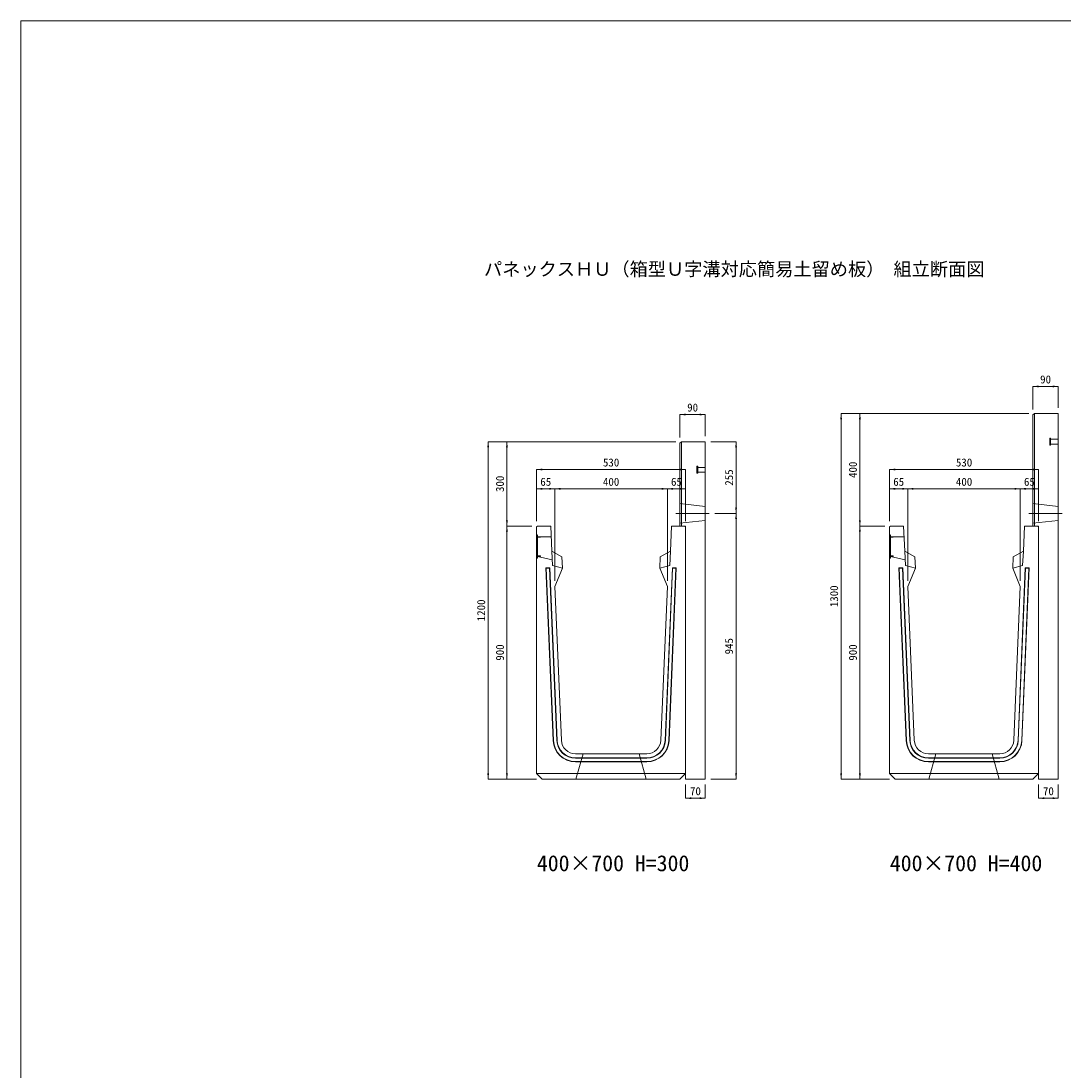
# Model space of a CAD drawing. Units: millimetres at full size. Extents: x -7442 to 51876, y 9625 to 40052.
# Drawn here: x 20252 to 23959, y 25790 to 29522 of the extents above; entities that cross this region are included whole.
import ezdxf
from ezdxf.enums import TextEntityAlignment as Align

# ---------------------------------------------------------------- set-up
doc = ezdxf.new("R2010")
doc.units = ezdxf.units.MM
doc.header["$LTSCALE"] = 16
for name, pattern in [('DASHED', [7.5, 6, -1.5]), ('USER1', [13.5, 7.5, -6]), ('USER2', [285.75, 190.5, -31.75, 31.75, -31.75])]:
    doc.linetypes.add(name, pattern=pattern)
doc.layers.add('0_2', color=7, linetype='Continuous')
doc.layers.add('_0-0_0', color=7, linetype='Continuous')
for name, color, linetype, lineweight in [('HOLE', 7, 'DASHED', 9), ('KIJUN', 5, 'Continuous', 9), ('WWAY', 5, 'Continuous', 9), ('寸法線', 7, 'Continuous', 9), ('本体', 2, 'Continuous', 13), ('補助線', 8, 'Continuous', 9), ('ｲﾝｻｰﾄ', 3, 'USER1', 9)]:
    doc.layers.add(name, color=color, linetype=linetype, lineweight=lineweight)
doc.styles.add('ＭＳ ゴシック', font='')
doc.styles.get('ＭＳ ゴシック').set_extended_font_data('MS Gothic')

# ---------------------------------------------------------------- blocks, each defined once
blk = doc.blocks.new('filled_arrow')
at = {"color": 0, "linetype": 'Continuous', "lineweight": -2}
blk.add_solid([(7.5, 1.25), (0, 0), (7.5, -1.25)], dxfattribs=at)

msp = doc.modelspace()

# ---------------------------------------------------------------- linework, layer by layer
at = {"layer": 'HOLE'}
for points in [[(22251.68, 26915.37), (22451.68, 26915.37), (22476.68, 26825.37), (22226.68, 26825.37)], [(23507.42, 26915.37), (23707.42, 26915.37), (23732.42, 26825.37), (23482.42, 26825.37)]]:
    msp.add_lwpolyline(points, close=True, dxfattribs=at)
at = {"layer": 'KIJUN'}
for p, q in [((22119.89, 27576.37), (22120.93, 27575.37)), ((22132.94, 27575.37), (22133.9, 27576.37)), ((22583.48, 27576.37), (22557.67, 26962.05)), ((22570.43, 27575.37), (22569.47, 27576.37)), ((22583.48, 27576.37), (22582.44, 27575.37)), ((23375.62, 27576.37), (23376.67, 27575.37)), ((23388.68, 27575.37), (23389.64, 27576.37)), ((23839.22, 27576.37), (23813.41, 26962.05)), ((23826.17, 27575.37), (23825.21, 27576.37)), ((23839.22, 27576.37), (23838.18, 27575.37)), ((22120.93, 27575.37), (22146.7, 26962.09)), ((23376.67, 27575.37), (23402.44, 26962.09)), ((22224.63, 26900.37), (22478.74, 26900.37)), ((22478.74, 26899.37), (22224.63, 26899.37)), ((22224.63, 26887.37), (22478.74, 26887.37)), ((22478.74, 26886.37), (22224.63, 26886.37)), ((23480.37, 26900.37), (23734.48, 26900.37)), ((23734.48, 26899.37), (23480.37, 26899.37)), ((23480.37, 26887.37), (23734.48, 26887.37)), ((23734.48, 26886.37), (23480.37, 26886.37))]:
    msp.add_line(p, q, dxfattribs=at)
at = {"layer": 'KIJUN', "color": 7, "lineweight": 13}
for p, q in [((22551.68, 27510.37), (22528.7, 26963.27)), ((23807.42, 27510.37), (23784.44, 26963.27)), ((22478.74, 26915.37), (22224.63, 26915.37)), ((23734.48, 26915.37), (23480.37, 26915.37))]:
    msp.add_line(p, q, dxfattribs=at)
at = {"layer": 'KIJUN', "color": 7}
for p, q in [((22086.68, 26845.37), (22616.68, 26845.37)), ((23342.42, 26845.37), (23872.42, 26845.37))]:
    msp.add_line(p, q, dxfattribs=at)
at = {"layer": 'KIJUN', "color": 7, "lineweight": 13}
for points in [[(22174.67, 26963.27), (22151.68, 27510.37), (22178.68, 27575.37), (22176.68, 27615.37), (22140.68, 27635.37), (22136.68, 27725.37), (22089.68, 27725.37), (22086.68, 27722.37), (22086.68, 26845.37), (22106.68, 26825.37), (22596.68, 26825.37), (22616.68, 26845.37), (22616.68, 27722.37), (22613.68, 27725.37), (22566.68, 27725.37), (22562.68, 27635.37), (22526.68, 27615.37), (22524.68, 27575.37), (22551.68, 27510.37)], [(23430.41, 26963.27), (23407.42, 27510.37), (23434.42, 27575.37), (23432.42, 27615.37), (23396.42, 27635.37), (23392.42, 27725.37), (23345.42, 27725.37), (23342.42, 27722.37), (23342.42, 26845.37), (23362.42, 26825.37), (23852.42, 26825.37), (23872.42, 26845.37), (23872.42, 27722.37), (23869.42, 27725.37), (23822.42, 27725.37), (23818.42, 27635.37), (23782.42, 27615.37), (23780.42, 27575.37), (23807.42, 27510.37)]]:
    msp.add_lwpolyline(points, dxfattribs=at)
at = {"layer": 'KIJUN', "color": 7, "linetype": 'DASHED', "lineweight": 13}
for points in [[(22178.68, 27575.37), (22143.35, 27585.37), (22140.68, 27635.37)], [(22524.68, 27575.37), (22560.02, 27585.37), (22562.68, 27635.37)], [(23434.42, 27575.37), (23399.09, 27585.37), (23396.42, 27635.37)], [(23780.42, 27575.37), (23815.76, 27585.37), (23818.42, 27635.37)]]:
    msp.add_lwpolyline(points, dxfattribs=at)
at = {"layer": 'KIJUN'}
for points in [[(22145.7, 26962.05), (22119.89, 27576.37), (22133.9, 27576.37), (22159.68, 26962.64)], [(22543.68, 26962.64), (22569.47, 27576.37), (22583.48, 27576.37)], [(23401.44, 26962.05), (23375.62, 27576.37), (23389.64, 27576.37), (23415.42, 26962.64)], [(23799.42, 26962.64), (23825.21, 27576.37), (23839.22, 27576.37)], [(22158.69, 26962.6), (22132.94, 27575.37), (22120.93, 27575.37)], [(22556.67, 26962.09), (22582.44, 27575.37), (22570.43, 27575.37), (22544.68, 26962.6)], [(23414.42, 26962.6), (23388.68, 27575.37), (23376.67, 27575.37)], [(23812.41, 26962.09), (23838.18, 27575.37), (23826.17, 27575.37), (23800.42, 26962.6)]]:
    msp.add_lwpolyline(points, dxfattribs=at)
for centre, radius, start, end in [((22224.63, 26965.37), 79, 182.40597, 270), ((22224.63, 26965.37), 78, 182.40597, 270), ((22224.63, 26965.37), 66, 182.40597, 270), ((22224.63, 26965.37), 65, 182.40597, 270), ((22478.74, 26965.37), 65, 270, 357.59403), ((22478.74, 26965.37), 66, 270, 357.59403), ((22478.74, 26965.37), 78, 270, 357.59403), ((22478.74, 26965.37), 79, 270, 357.59403), ((23480.37, 26965.37), 79, 182.40597, 270), ((23480.37, 26965.37), 78, 182.40597, 270), ((23480.37, 26965.37), 66, 182.40597, 270), ((23480.37, 26965.37), 65, 182.40597, 270), ((23734.48, 26965.37), 65, 270, 357.59403), ((23734.48, 26965.37), 66, 270, 357.59403), ((23734.48, 26965.37), 78, 270, 357.59403), ((23734.48, 26965.37), 79, 270, 357.59403)]:
    msp.add_arc(centre, radius, start, end, dxfattribs=at)
at = {"layer": 'KIJUN', "color": 7, "lineweight": 13}
for centre, start, end in [((22224.63, 26965.37), 182.40597, 270), ((22478.74, 26965.37), 270, 357.59403), ((23480.37, 26965.37), 182.40597, 270), ((23734.48, 26965.37), 270, 357.59403)]:
    msp.add_arc(centre, 50, start, end, dxfattribs=at)
at = {"layer": 'WWAY', "color": 7, "linetype": 'DASHED', "lineweight": 13}
for points in [[(22086.68, 27695.37), (22089.88, 27693.37), (22089.88, 27611.37), (22086.68, 27609.37)], [(22138.37, 27687.37), (22089.88, 27687.37), (22089.88, 27693.37), (22086.68, 27695.37)], [(23342.42, 27695.37), (23345.62, 27693.37), (23345.62, 27611.37), (23342.42, 27609.37)], [(23394.11, 27687.37), (23345.62, 27687.37), (23345.62, 27693.37), (23342.42, 27695.37)], [(22086.68, 27609.37), (22089.88, 27611.37), (22089.88, 27617.37), (22142.28, 27605.37)], [(23342.42, 27609.37), (23345.62, 27611.37), (23345.62, 27617.37), (23398.02, 27605.37)]]:
    msp.add_lwpolyline(points, dxfattribs=at)
at = {"layer": 'WWAY'}
for points in [[(22087.88, 27692.37), (22089.88, 27692.37), (22089.88, 27612.37), (22087.88, 27612.37)], [(23343.62, 27692.37), (23345.62, 27692.37), (23345.62, 27612.37), (23343.62, 27612.37)], [(22089.88, 27687.37), (22099.88, 27687.37), (22099.88, 27685.37), (22089.88, 27685.37)], [(23345.62, 27687.37), (23355.62, 27687.37), (23355.62, 27685.37), (23345.62, 27685.37)], [(22089.88, 27619.37), (22099.88, 27619.37), (22099.88, 27617.37), (22089.88, 27617.37)], [(23345.62, 27619.37), (23355.62, 27619.37), (23355.62, 27617.37), (23345.62, 27617.37)]]:
    msp.add_lwpolyline(points, close=True, dxfattribs=at)
at = {"layer": '寸法線'}
for p, q in [((23852.42, 28221.81), (23942.42, 28221.81)), ((23852.42, 28140.37), (23852.42, 28221.81)), ((23942.42, 28145.37), (23942.42, 28221.81)), ((22596.68, 28121.81), (22686.69, 28121.81)), ((22596.68, 28040.37), (22596.68, 28121.81)), ((22686.69, 28045.37), (22686.69, 28121.81)), ((23169.95, 26825.37), (23169.95, 28125.37)), ((23837.42, 28125.37), (23169.95, 28125.37)), ((23236.84, 27725.37), (23236.84, 28125.37)), ((23837.42, 28125.37), (23236.84, 28125.37)), ((21914.21, 26825.37), (21914.21, 28025.37)), ((22581.68, 28025.37), (21914.21, 28025.37)), ((21981.1, 27725.37), (21981.1, 28025.37)), ((22581.68, 28025.37), (21981.1, 28025.37)), ((22706.69, 28025.37), (22796.12, 28025.37)), ((22796.12, 27770.37), (22796.12, 28025.37)), ((22086.68, 27926.37), (22616.68, 27926.37)), ((22086.68, 27742.37), (22086.68, 27926.37)), ((22616.68, 27742.37), (22616.68, 27926.37)), ((23342.42, 27926.37), (23872.42, 27926.37)), ((23342.42, 27742.37), (23342.42, 27926.37)), ((23872.42, 27742.37), (23872.42, 27926.37)), ((22086.68, 27857.7), (22151.68, 27857.7)), ((22086.68, 27742.37), (22086.68, 27857.7)), ((22151.68, 27857.7), (22551.68, 27857.7)), ((22151.68, 27530.37), (22151.68, 27857.7)), ((22151.68, 27530.37), (22151.68, 27857.7)), ((22551.68, 27530.37), (22551.68, 27857.7)), ((22551.68, 27857.7), (22616.68, 27857.7)), ((22551.68, 27530.37), (22551.68, 27857.7)), ((22616.68, 27742.37), (22616.68, 27857.7)), ((23342.42, 27857.7), (23407.42, 27857.7)), ((23342.42, 27742.37), (23342.42, 27857.7)), ((23407.42, 27857.7), (23807.42, 27857.7)), ((23407.42, 27530.37), (23407.42, 27857.7)), ((23407.42, 27530.37), (23407.42, 27857.7)), ((23807.42, 27530.37), (23807.42, 27857.7)), ((23807.42, 27857.7), (23872.42, 27857.7)), ((23807.42, 27530.37), (23807.42, 27857.7)), ((23872.42, 27742.37), (23872.42, 27857.7)), ((22720.78, 27770.37), (22796.12, 27770.37)), ((22720.78, 27770.37), (22796.12, 27770.37)), ((22796.12, 26825.37), (22796.12, 27770.37)), ((21981.1, 26825.37), (21981.1, 27725.37)), ((22069.68, 27725.37), (21981.1, 27725.37)), ((22069.68, 27725.37), (21981.1, 27725.37)), ((23236.84, 26825.37), (23236.84, 27725.37)), ((23325.42, 27725.37), (23236.84, 27725.37)), ((23325.42, 27725.37), (23236.84, 27725.37)), ((22086.68, 26825.37), (21914.21, 26825.37)), ((22086.68, 26825.37), (21981.1, 26825.37)), ((22616.68, 26805.37), (22616.68, 26757.1)), ((22686.69, 26805.37), (22686.69, 26757.1)), ((22706.69, 26825.37), (22796.12, 26825.37)), ((23342.42, 26825.37), (23169.95, 26825.37)), ((23342.42, 26825.37), (23236.84, 26825.37)), ((23872.42, 26805.37), (23872.42, 26757.1)), ((23942.42, 26805.37), (23942.42, 26757.1)), ((22616.68, 26757.1), (22686.69, 26757.1)), ((23872.42, 26757.1), (23942.42, 26757.1))]:
    msp.add_line(p, q, dxfattribs=at)
at = {"layer": '寸法線', "linetype": 'USER2'}
for p, q in [((22700.78, 27770.37), (22581.51, 27770.37)), ((23956.52, 27770.37), (23837.25, 27770.37))]:
    msp.add_line(p, q, dxfattribs=at)
at = {"layer": '本体', "color": 4, "lineweight": 5}
for p, q in [((23857.42, 28125.37), (23857.42, 27725.37)), ((22601.68, 28025.37), (22601.68, 27725.37))]:
    msp.add_line(p, q, dxfattribs=at)
at = {"layer": '本体', "linetype": 'USER1', "lineweight": 9}
for p, q in [((22596.68, 27805.37), (22686.69, 27795.37)), ((23852.42, 27805.37), (23942.42, 27795.37)), ((22596.68, 27735.37), (22686.69, 27745.37)), ((23852.42, 27735.37), (23942.42, 27745.37))]:
    msp.add_line(p, q, dxfattribs=at)
at = {"layer": '本体'}
for points in [[(23852.42, 28120.37), (23857.42, 28125.37), (23942.42, 28125.37), (23942.42, 26825.37), (23872.42, 26825.37), (23872.42, 27725.37), (23852.42, 27725.37)], [(22596.68, 28020.37), (22601.68, 28025.37), (22686.69, 28025.37), (22686.69, 26825.37), (22616.68, 26825.37), (22616.68, 27725.37), (22596.68, 27725.37)]]:
    msp.add_lwpolyline(points, close=True, dxfattribs=at)
at = {"layer": '補助線', "color": 1, "lineweight": 13}
msp.add_lwpolyline([(20252.04, 29521.83), (33503.47, 29521.83), (33503.47, 22058.74), (20252.04, 22058.74)], close=True, dxfattribs=at)
at = {"layer": 'ｲﾝｻｰﾄ'}
for p, q in [((23912.42, 28037.87), (23912.42, 28012.87)), ((23915.42, 28037.87), (23912.42, 28037.87)), ((23915.42, 28037.87), (23915.42, 28012.87)), ((23942.42, 28033.87), (23915.42, 28033.87)), ((23942.42, 28033.87), (23942.42, 28016.87)), ((23915.42, 28012.87), (23912.42, 28012.87)), ((23942.42, 28016.87), (23915.42, 28016.87)), ((22656.68, 27937.87), (22656.68, 27912.87)), ((22659.68, 27937.87), (22656.68, 27937.87)), ((22659.68, 27912.87), (22656.68, 27912.87)), ((22659.68, 27937.87), (22659.68, 27912.87)), ((22686.69, 27933.87), (22659.68, 27933.87)), ((22686.69, 27916.87), (22659.68, 27916.87)), ((22686.69, 27933.87), (22686.69, 27916.87))]:
    msp.add_line(p, q, dxfattribs=at)

# ---------------------------------------------------------------- block references
at = {"layer": '寸法線', "xscale": 2.67, "yscale": 2.67}
for p in [(23852.42, 28221.81), (22596.68, 28121.81), (22086.68, 27926.37), (23342.42, 27926.37), (22086.68, 27857.7), (22151.68, 27857.7), (22551.68, 27857.7), (23342.42, 27857.7), (23407.42, 27857.7), (23807.42, 27857.7), (22616.68, 26757.1), (23872.42, 26757.1)]:
    msp.add_blockref('filled_arrow', p, dxfattribs=at)
for p, rotation in [((23942.42, 28221.81), 180), ((22686.69, 28121.81), 180), ((23169.95, 28125.37), 270), ((23236.84, 28125.37), 270), ((21914.21, 28025.37), 270), ((21981.1, 28025.37), 270), ((22796.12, 28025.37), 270), ((22616.68, 27926.37), 180), ((23872.42, 27926.37), 180), ((22151.68, 27857.7), 180), ((22551.68, 27857.7), 180), ((22616.68, 27857.7), 180), ((23407.42, 27857.7), 180), ((23807.42, 27857.7), 180), ((23872.42, 27857.7), 180), ((22796.12, 27770.37), 90), ((22796.12, 27770.37), 270), ((21981.1, 27725.37), 90), ((23236.84, 27725.37), 90), ((21981.1, 27725.37), 270), ((23236.84, 27725.37), 270), ((21914.21, 26825.37), 90), ((21981.1, 26825.37), 90), ((22796.12, 26825.37), 90), ((23169.95, 26825.37), 90), ((23236.84, 26825.37), 90), ((22686.69, 26757.1), 180), ((23942.42, 26757.1), 180)]:
    msp.add_blockref('filled_arrow', p, dxfattribs=dict(at, rotation=rotation))

# ---------------------------------------------------------------- texts
at = {"layer": '0_2', "style": 'ＭＳ ゴシック'}
for s, p in [('400×700 H=300', (22087.49, 26480.35)), ('400×700 H=400', (23343.23, 26480.35))]:
    msp.add_text(s, height=56.96, dxfattribs=at).set_placement(p, align=Align.BOTTOM_LEFT)
at = {"layer": '_0-0_0', "style": 'ＭＳ ゴシック'}
msp.add_text('パネックスＨＵ（箱型Ｕ字溝対応簡易土留め板） 組立断面図', height=47.47, dxfattribs=at).set_placement((22789.69, 28639.26), align=Align.MIDDLE_CENTER)
at = {"layer": '寸法線', "style": 'ＭＳ ゴシック'}
for s, p in [('90', (23897.42, 28246.81)), ('90', (22641.68, 28146.81)), ('530', (22351.68, 27951.37)), ('530', (23607.42, 27951.37)), ('65', (22119.18, 27882.7)), ('400', (22351.68, 27882.7)), ('65', (22584.18, 27882.7)), ('65', (23374.92, 27882.7)), ('400', (23607.42, 27882.7)), ('65', (23839.92, 27882.7)), ('70', (22651.68, 26782.1)), ('70', (23907.42, 26782.1))]:
    msp.add_text(s, height=28.48, dxfattribs=at).set_placement(p, align=Align.MIDDLE_CENTER)
for s, p in [('400', (23211.84, 27925.37)), ('255', (22771.12, 27897.87)), ('300', (21956.1, 27875.37)), ('1300', (23144.95, 27475.37)), ('1200', (21889.21, 27425.37)), ('945', (22771.12, 27297.87)), ('900', (21956.1, 27275.37)), ('900', (23211.84, 27275.37))]:
    msp.add_text(s, height=28.48, rotation=90, dxfattribs=at).set_placement(p, align=Align.MIDDLE_CENTER)

doc.saveas('drawing.dxf')
